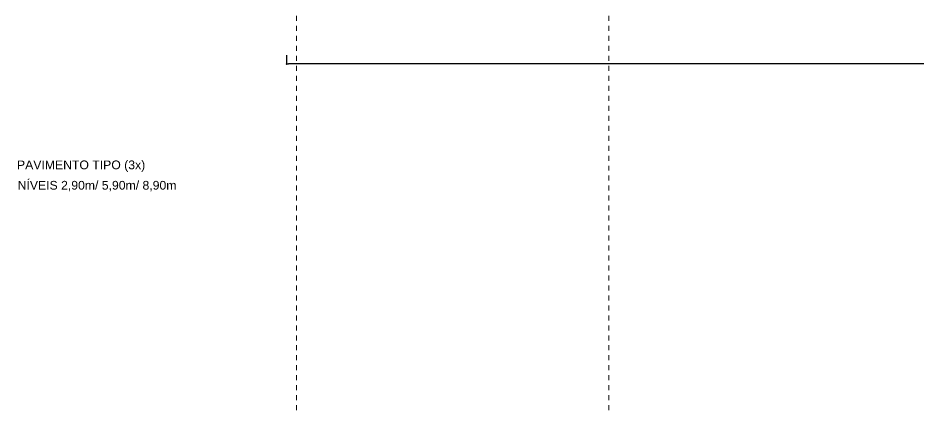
# Model space of a CAD drawing. Header units: millimetres. Extents: x 173 to 410, y -14 to 183.
# Drawn here: x 228.86 to 246.89, y 121.97 to 129.89 of the extents above; entities that cross this region are included whole.
import ezdxf

# ---------------------------------------------------------------- set-up
doc = ezdxf.new("R2010")
doc.units = ezdxf.units.MM
doc.linetypes.add('DASHDOT', pattern=[1, 0.5, -0.25, 0, -0.25])
doc.layers.get('0').update_dxf_attribs({"color": 4})
doc.layers.add('ARQ Anotações', color=2, linetype='Continuous', lineweight=5)
doc.layers.add('ARQ Eixos', color=8, linetype='DASHDOT', lineweight=5)
doc.styles.get("Standard").update_dxf_attribs({"font": 'arial.ttf'})
doc.dimstyles.new('Executivo 1-50', dxfattribs={"dimtxt": 0.1, "dimasz": 0.035, "dimexe": 0, "dimexo": 0.0625, "dimgap": 0.03, "dimtad": 1, "dimzin": 0, "dimdsep": 46, "dimtxsty": 'Standard', "dimblk": 'DOT', "dimcen": 0.09, "dimclrd": 8, "dimclre": 8, "dimadec": 0, "dimazin": 0, "dimtfac": 1, "dimtix": 1, "dimtmove": 2, "dimatfit": 3, "dimldrblk": 'DOT', "dimfxl": 0.18, "dimfxlon": 1, "dimtolj": 1, "dimtzin": 0, "dimarcsym": 0})

# ---------------------------------------------------------------- blocks, each defined once
blk = doc.blocks.new('_DOT')
at = {"color": 0, "linetype": 'ByBlock', "lineweight": -2}
blk.add_line((-0.5, 0), (-1, 0), dxfattribs=at)
at = {"color": 0, "linetype": 'ByBlock', "const_width": 0.5}
blk.add_lwpolyline([(-0.25, 0, 1), (0.25, 0, 1)], format="xyb", close=True, dxfattribs=at)
blk = doc.blocks.new('*D45')
at = {"layer": 'ARQ Anotações', "color": 8, "lineweight": -2, "transparency": 16777216}
for p, q in [((234.234, 129.147), (234.234, 128.967)), ((290.884, 129.147), (290.884, 128.967)), ((290.849, 128.967), (234.269, 128.967))]:
    blk.add_line(p, q, dxfattribs=at)
at = {"layer": 'Defpoints', "color": 0, "transparency": 16777216}
for p in [(234.234, 129.985), (290.884, 129.985), (234.234, 128.967)]:
    blk.add_point(p, dxfattribs=at)
at = {"layer": 'ARQ Anotações', "color": 8, "lineweight": -2, "transparency": 16777216, "xscale": 0.035, "yscale": 0.035, "zscale": 0.035, "rotation": 180}
blk.add_blockref('_DOT', (234.234, 128.967), dxfattribs=at)
at = {"layer": 'ARQ Anotações', "color": 8, "lineweight": -2, "transparency": 16777216, "xscale": 0.035, "yscale": 0.035, "zscale": 0.035}
blk.add_blockref('_DOT', (290.884, 128.967), dxfattribs=at)
at = {"layer": 'ARQ Anotações', "color": 0, "transparency": 16777216, "insert": (262.559, 129.048), "char_height": 0.1, "attachment_point": 5}
blk.add_mtext('\\A1;56.65', dxfattribs=at)

msp = doc.modelspace()

# ---------------------------------------------------------------- linework, layer by layer
at = {"layer": 'ARQ Eixos', "linetype": 'DASHDOT', "ltscale": 0.1}
for p, q in [((234.4337, 145.1297), (234.4337, 121.9738)), ((240.6837, 145.1297), (240.6837, 121.9738))]:
    msp.add_line(p, q, dxfattribs=at)

# ---------------------------------------------------------------- texts
at = {"layer": 'ARQ Anotações'}
for s, p in [('PAVIMENTO TIPO (3x)', (228.8356, 126.8581)), ('NÍVEIS 2,90m/ 5,90m/ 8,90m', (228.8484, 126.4493))]:
    msp.add_text(s, height=0.175, rotation=0.00001, dxfattribs=at).set_placement(p)

# ---------------------------------------------------------------- dimensions: what is measured, and where the dimension line sits
dim = msp.add_linear_dim(base=(234.2337, 128.9668), p1=(290.8837, 129.9847), p2=(234.2337, 129.9847), dimstyle='Executivo 1-50', dxfattribs=at)
dim.commit()
dim.dimension.update_dxf_attribs({"geometry": '*D45', "text_midpoint": (262.5587, 129.0479)})

doc.saveas('drawing.dxf')
